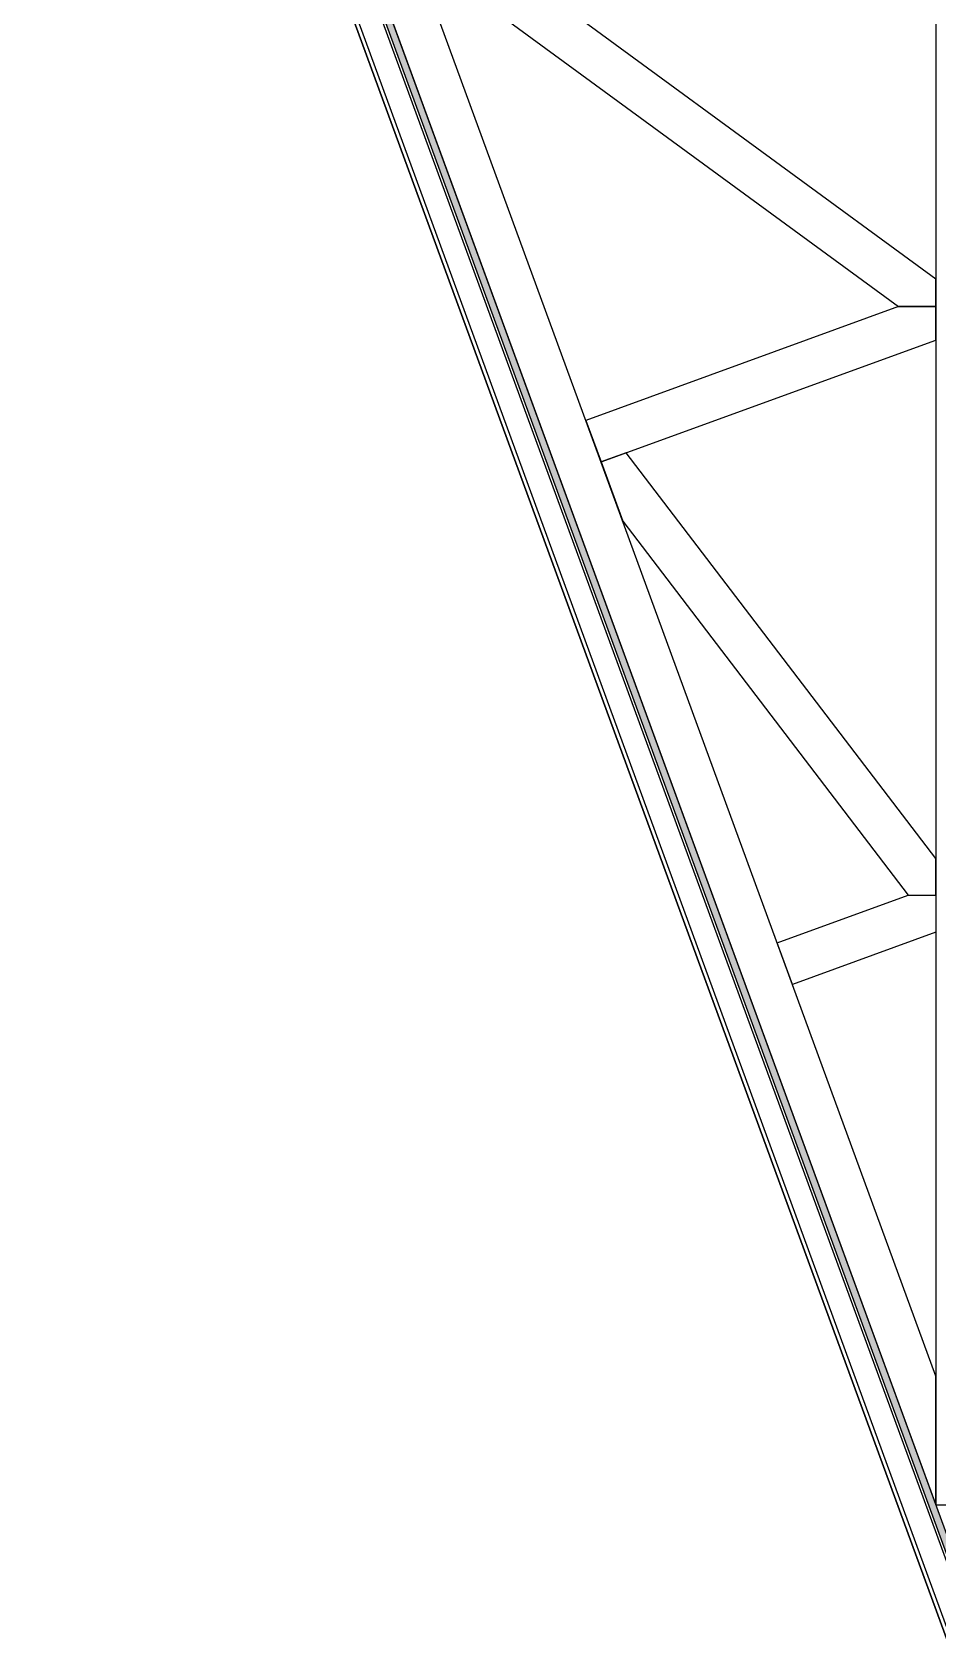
# Model space of a CAD drawing. Header units: inches. Extents: x 203 to 1065, y -1127 to 921.
# Drawn here: x 357.242 to 359.185, y 893.31 to 896.768 of the extents above; entities that cross this region are included whole.
import ezdxf

# ---------------------------------------------------------------- set-up
doc = ezdxf.new("R2010")
doc.units = ezdxf.units.IN
doc.header["$MEASUREMENT"] = 0
doc.linetypes.add('CONTINUA', pattern=[0])
doc.layers.add('CORTE MUROS', color=4, linetype='CONTINUA')
doc.layers.add('CORTE PERFILES Y CERCHA', color=3, linetype='CONTINUA')

msp = doc.modelspace()

# ---------------------------------------------------------------- hatches: boundary and pattern name
at = {"layer": 'CORTE MUROS', "ltscale": 0.5}
h = msp.add_hatch(dxfattribs=at)
h.set_pattern_fill('ANSI38', color=252, scale=0.05, angle=90.1237, style=0)
h.set_pattern_definition([(135.1236939, (356.129718, 445.1284), (-0.00440986616, -0.004428948005), []), (225.1236939, (356.129718, 445.1284), (-0.00439078432, -0.01326776217), [0.015625, -0.009375])])
h.paths.add_polyline_path([(357.3146, 898.7036), (357.3005, 898.6984), (359.2295, 893.4341), (359.2436, 893.4392)])

# ---------------------------------------------------------------- linework, layer by layer
at = {"layer": 'CORTE MUROS'}
for points in [[(357.2423, 898.6771), (359.209, 893.3099), (359.2625, 893.3295), (357.2958, 898.6967)], [(359.209, 893.3099), (357.2423, 898.6771), (357.2498, 898.6798), (359.2165, 893.3126)]]:
    msp.add_lwpolyline(points, close=True, dxfattribs=at)
msp.add_lwpolyline([(357.3146, 898.7036), (357.3005, 898.6984), (359.2295, 893.4341), (359.2436, 893.4392), (357.3146, 898.7036)], dxfattribs=at)
at = {"layer": 'CORTE PERFILES Y CERCHA'}
for points in [[(359.1812, 903.7976), (359.1812, 893.6096), (359.2212, 893.6096), (359.2212, 903.7976)], [(357.4158, 898.7036), (357.3146, 898.7036), (359.1812, 893.6096), (359.1812, 893.8857)], [(359.1008, 896.1796), (359.1812, 896.1796), (359.1812, 896.2384), (358.1487, 896.9944), (358.0547, 896.9601), (358.0619, 896.9402)], [(358.4627, 895.8466), (359.1812, 896.1077), (359.1812, 896.1796), (359.1008, 896.1796), (358.4301, 895.9355)], [(359.1214, 894.9176), (359.1812, 894.9176), (359.1812, 894.9959), (358.5167, 895.8663), (358.4627, 895.8466), (358.5092, 895.7196)], [(359.1812, 894.8382), (358.8732, 894.7261), (358.8405, 894.8153), (359.1214, 894.9176), (359.1812, 894.9176)]]:
    msp.add_lwpolyline(points, close=True, dxfattribs=at)

doc.saveas('drawing.dxf')
